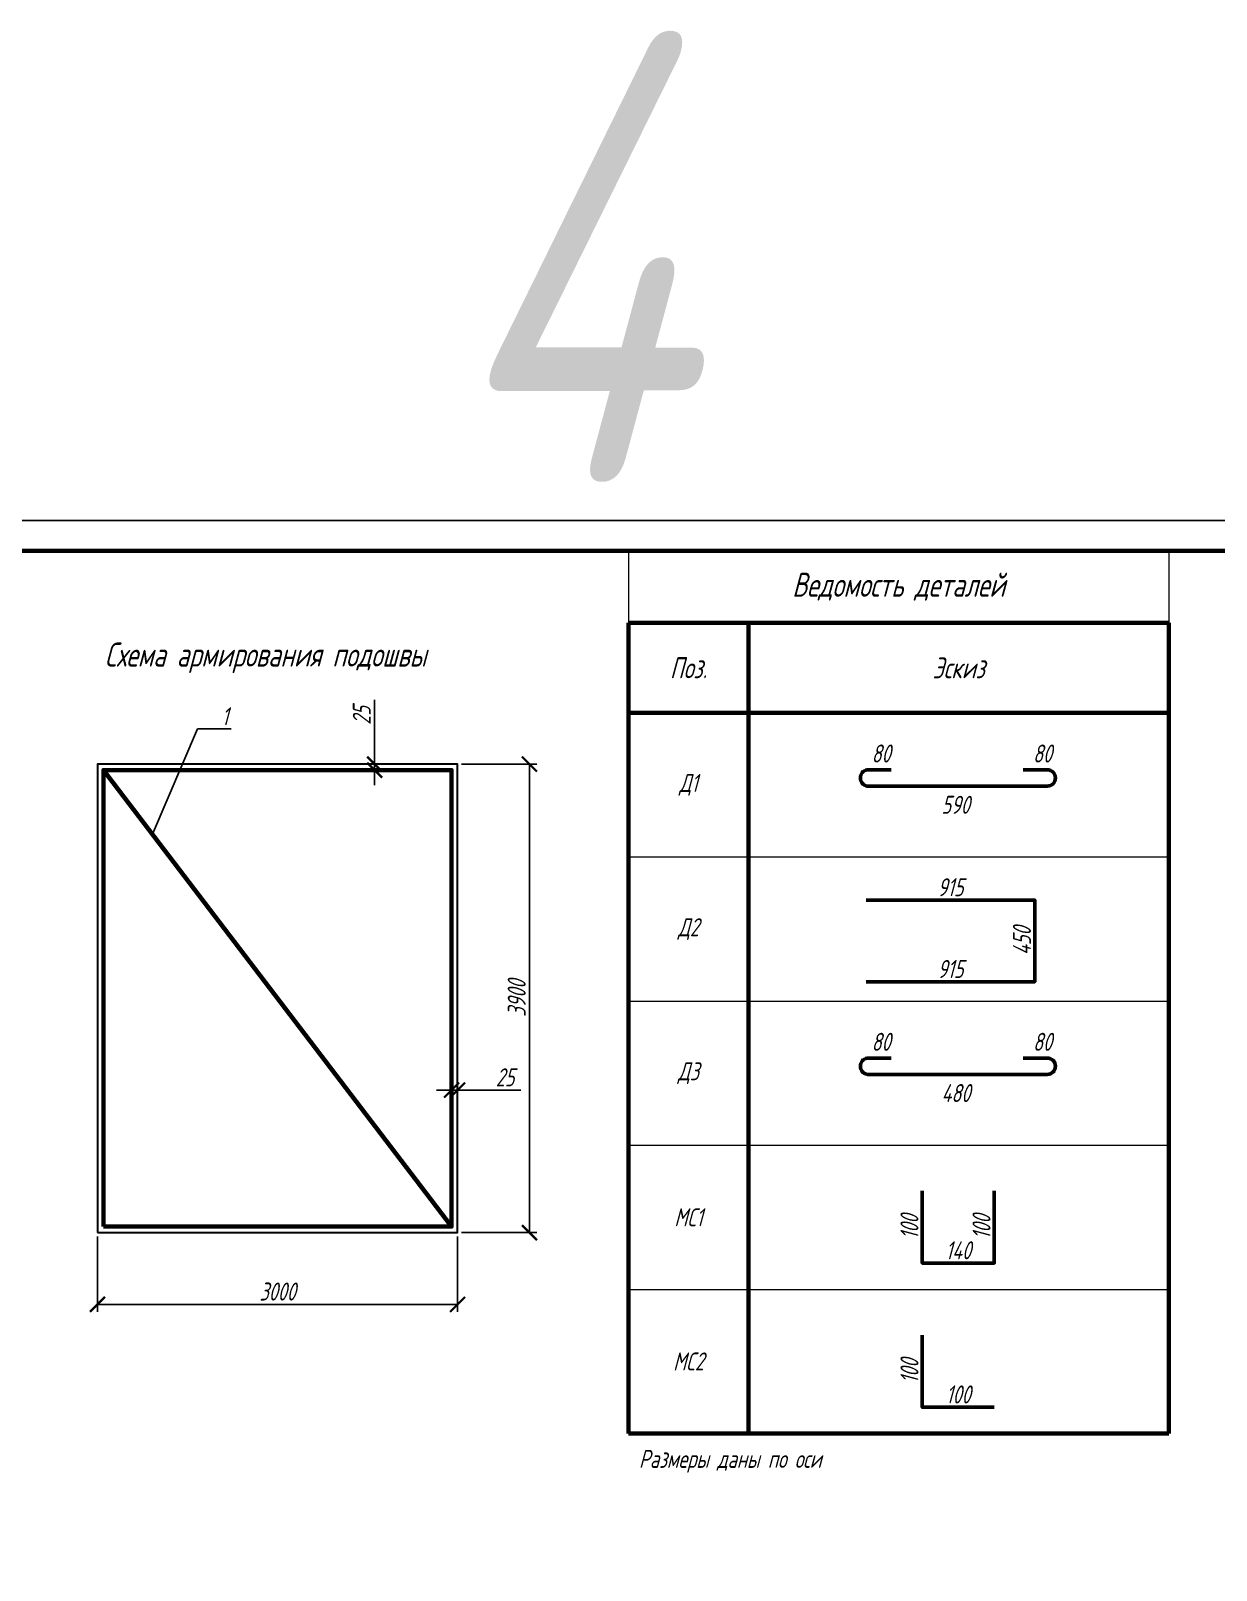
# Model space of a CAD drawing. Header units: millimetres. Extents: x 378573 to 379398, y 291798 to 292325.
# Drawn here: x 378770.1 to 378967.6, y 292043.4 to 292299.7 of the extents above; entities that cross this region are included whole.
import ezdxf
from ezdxf import colors
from ezdxf.entities.mleader import LeaderData, LeaderLine
from ezdxf.math import Vec2, Vec3

# ---------------------------------------------------------------- set-up
doc = ezdxf.new("R2010")
doc.units = ezdxf.units.MM
doc.layers.add('Обозначения', color=102, linetype='Continuous', lineweight=25)
doc.layers.add('Основная', color=134, linetype='Continuous', lineweight=60)
doc.styles.add('!Жартун', font='simplex.shx', dxfattribs={"width": 0.7, "oblique": 15, "height": 3})
doc.styles.add('3.0', font='simplex.shx', dxfattribs={"width": 0.7, "oblique": 15, "height": 3})
doc.dimstyles.new('!Жартун_размер', dxfattribs={"dimtxt": 3, "dimasz": 2.5, "dimexe": 1.25, "dimexo": 0.625, "dimtad": 1, "dimdec": 0, "dimtxsty": '!Жартун', "dimblk": 'ARCHTICK', "dimcen": 2.5, "dimaunit": 1, "dimadec": 0, "dimazin": 0, "dimtfac": 1, "dimtdec": 0, "dimtix": 1, "dimtmove": 1, "dimatfit": 2, "dimldrblk": 'NONE', "dimfxl": 1, "dimtfill": 1, "dimlwd": 25, "dimarcsym": 0})

# ---------------------------------------------------------------- blocks, each defined once
blk = doc.blocks.new('_ArchTick')
at = {"color": 0, "linetype": 'ByBlock', "const_width": 0.15}
blk.add_lwpolyline([(-0.5, -0.5), (0.5, 0.5)], dxfattribs=at)
blk = doc.blocks.new('*D1261')
at = {"layer": 'Defpoints', "color": 0, "transparency": 16777216}
for p in [(378781.22, 292099.58), (378841.22, 292099.58), (378841.22, 292087.63)]:
    blk.add_point(p, dxfattribs=at)
at = {"layer": 'Обозначения', "color": 0, "lineweight": -2, "transparency": 16777216}
for p, q in [((378781.22, 292098.95), (378781.22, 292086.38)), ((378841.22, 292098.95), (378841.22, 292086.38))]:
    blk.add_line(p, q, dxfattribs=at)
at = {"layer": 'Обозначения', "color": 0, "linetype": 'Continuous', "lineweight": 25, "transparency": 16777216}
blk.add_line((378781.22, 292087.63), (378841.22, 292087.63), dxfattribs=at)
at = {"layer": 'Обозначения', "color": 0, "lineweight": 25, "transparency": 16777216, "xscale": 2.5, "yscale": 2.5, "zscale": 2.5, "rotation": 180}
blk.add_blockref('_ArchTick', (378781.22, 292087.63), dxfattribs=at)
at = {"layer": 'Обозначения', "color": 0, "lineweight": 25, "transparency": 16777216, "xscale": 2.5, "yscale": 2.5, "zscale": 2.5}
blk.add_blockref('_ArchTick', (378841.22, 292087.63), dxfattribs=at)
at = {"layer": 'Обозначения', "color": 0, "transparency": 16777216, "insert": (378811.22, 292089.76), "char_height": 3, "attachment_point": 5, "style": '!Жартун', "bg_fill": 3, "box_fill_scale": 1.1, "bg_fill_color": 256, "bg_fill_true_color": 13158600, "bg_fill_transparency": 0}
blk.add_mtext('3000', dxfattribs=at)
blk = doc.blocks.new('_None')
blk = doc.blocks.new('*D1262')
at = {"layer": 'Defpoints', "color": 0, "transparency": 16777216}
for p in [(378841.22, 292177.58), (378853.19, 292177.58), (378841.22, 292099.58)]:
    blk.add_point(p, dxfattribs=at)
at = {"layer": 'Обозначения', "color": 0, "lineweight": -2, "transparency": 16777216}
for p, q in [((378841.85, 292177.58), (378854.44, 292177.58)), ((378841.85, 292099.58), (378854.44, 292099.58))]:
    blk.add_line(p, q, dxfattribs=at)
at = {"layer": 'Обозначения', "color": 0, "linetype": 'Continuous', "lineweight": 25, "transparency": 16777216}
blk.add_line((378853.19, 292099.58), (378853.19, 292177.58), dxfattribs=at)
at = {"layer": 'Обозначения', "color": 0, "lineweight": 25, "transparency": 16777216, "xscale": 2.5, "yscale": 2.5, "zscale": 2.5}
for p, rotation in [((378853.19, 292177.58), 90), ((378853.19, 292099.58), 270)]:
    blk.add_blockref('_ArchTick', p, dxfattribs=dict(at, rotation=rotation))
at = {"layer": 'Обозначения', "color": 0, "transparency": 16777216, "insert": (378851.06, 292138.58), "char_height": 3, "attachment_point": 5, "rotation": 90, "style": '!Жартун', "bg_fill": 3, "box_fill_scale": 1.1, "bg_fill_color": 256, "bg_fill_true_color": 13158600, "bg_fill_transparency": 0}
blk.add_mtext('3900', dxfattribs=at)
blk = doc.blocks.new('*D1263')
at = {"layer": 'Defpoints', "color": 0, "transparency": 16777216}
for p in [(378841.22, 292123.31), (378840.22, 292117.81), (378841.22, 292117.81)]:
    blk.add_point(p, dxfattribs=at)
at = {"layer": 'Обозначения', "color": 0, "linetype": 'Continuous', "lineweight": 25, "transparency": 16777216}
for p, q in [((378840.22, 292123.31), (378837.72, 292123.31)), ((378840.22, 292123.31), (378841.22, 292123.31)), ((378840.22, 292123.31), (378841.22, 292123.31)), ((378841.22, 292123.31), (378843.72, 292123.31)), ((378851.74, 292123.31), (378841.22, 292123.31))]:
    blk.add_line(p, q, dxfattribs=at)
at = {"layer": 'Обозначения', "color": 0, "lineweight": -2, "transparency": 16777216}
for p, q in [((378840.22, 292118.43), (378840.22, 292124.56)), ((378841.22, 292118.43), (378841.22, 292124.56))]:
    blk.add_line(p, q, dxfattribs=at)
at = {"layer": 'Обозначения', "color": 0, "lineweight": 25, "transparency": 16777216, "xscale": 2.5, "yscale": 2.5, "zscale": 2.5}
blk.add_blockref('_ArchTick', (378840.22, 292123.31), dxfattribs=at)
at = {"layer": 'Обозначения', "color": 0, "lineweight": 25, "transparency": 16777216, "xscale": 2.5, "yscale": 2.5, "zscale": 2.5, "rotation": 180}
blk.add_blockref('_ArchTick', (378841.22, 292123.31), dxfattribs=at)
at = {"layer": 'Обозначения', "color": 0, "transparency": 16777216, "insert": (378849.11, 292125.43), "char_height": 3, "attachment_point": 5, "style": '!Жартун', "bg_fill": 3, "box_fill_scale": 1.1, "bg_fill_color": 256, "bg_fill_true_color": 13158600, "bg_fill_transparency": 0}
blk.add_mtext('25', dxfattribs=at)
blk = doc.blocks.new('*D1264')
at = {"layer": 'Defpoints', "color": 0, "transparency": 16777216}
for p in [(378822.05, 292177.58), (378822.05, 292176.58), (378827.39, 292177.58)]:
    blk.add_point(p, dxfattribs=at)
at = {"layer": 'Обозначения', "color": 0, "linetype": 'Continuous', "lineweight": 25, "transparency": 16777216}
for p, q in [((378827.39, 292188.31), (378827.39, 292177.58)), ((378827.39, 292177.58), (378827.39, 292180.08)), ((378827.39, 292176.58), (378827.39, 292177.58)), ((378827.39, 292176.58), (378827.39, 292177.58)), ((378827.39, 292176.58), (378827.39, 292174.08))]:
    blk.add_line(p, q, dxfattribs=at)
at = {"layer": 'Обозначения', "color": 0, "lineweight": -2, "transparency": 16777216}
for p, q in [((378822.67, 292177.58), (378828.64, 292177.58)), ((378822.67, 292176.58), (378828.64, 292176.58))]:
    blk.add_line(p, q, dxfattribs=at)
at = {"layer": 'Обозначения', "color": 0, "lineweight": 25, "transparency": 16777216, "xscale": 2.5, "yscale": 2.5, "zscale": 2.5}
for p, rotation in [((378827.39, 292177.58), 270), ((378827.39, 292176.58), 90)]:
    blk.add_blockref('_ArchTick', p, dxfattribs=dict(at, rotation=rotation))
at = {"layer": 'Обозначения', "color": 0, "transparency": 16777216, "insert": (378825.26, 292185.68), "char_height": 3, "attachment_point": 5, "rotation": 90, "style": '!Жартун', "bg_fill": 3, "box_fill_scale": 1.1, "bg_fill_color": 256, "bg_fill_true_color": 13158600, "bg_fill_transparency": 0}
blk.add_mtext('25', dxfattribs=at)
blk = doc.blocks.new('*U102')
at = {"layer": 'Обозначения'}
blk.add_lwpolyline([(0, 0), (594, 0), (594, 420), (0, 420)], close=True, dxfattribs=at)
at = {"layer": 'Обозначения', "lineweight": 60}
blk.add_lwpolyline([(20, 5), (589, 5), (589, 415), (20, 415)], close=True, dxfattribs=at)
blk = doc.blocks.new('*T228')
at = {"layer": 'Defpoints', "color": 8, "linetype": 'ByBlock', "lineweight": 0, "transparency": 16777216}
for p, q in [((0, 0), (90, 0)), ((0, 0), (0, -12)), ((90, 0), (90, -12))]:
    blk.add_line(p, q, dxfattribs=at)
at = {"layer": 'Обозначения', "color": 0, "linetype": 'Continuous', "lineweight": 60, "transparency": 16777216}
for p, q in [((0, -12), (90, -12)), ((0, -12), (0, -147)), ((20, -12), (20, -147)), ((90, -12), (90, -147)), ((0, -27), (90, -27)), ((0, -147), (90, -147))]:
    blk.add_line(p, q, dxfattribs=at)
at = {"layer": 'Обозначения', "color": 0, "linetype": 'Continuous', "lineweight": 15, "transparency": 16777216}
for p, q in [((0, -51), (90, -51)), ((0, -75), (90, -75)), ((0, -99), (90, -99)), ((0, -123), (90, -123))]:
    blk.add_line(p, q, dxfattribs=at)
at = {"layer": 'Обозначения', "color": 0, "transparency": 16777216, "attachment_point": 5, "style": '!Жартун'}
for s, insert, char_height, width in [('Ведомость деталей ', (45, -6), 4, 87), ('Поз.', (10, -19.5), 3.5, 17), ('Эскиз', (55, -19.5), 3.5, 67), ('Д1', (10, -39), 3, 17), ('Д2', (10, -63), 3, 17), ('Д3', (10, -87), 3, 17), ('МС1', (10, -111), 3, 17), ('МС2', (10, -135), 3, 17)]:
    blk.add_mtext(s, dxfattribs=dict(at, insert=insert, char_height=char_height, width=width))
blk = doc.blocks.new('*D1243')
at = {"layer": 'Defpoints', "color": 0, "transparency": 16777216}
for p in [(378918.6, 292106.51), (378918.6, 292094.51), (378918.6, 292094.51)]:
    blk.add_point(p, dxfattribs=at)
at = {"layer": 'Обозначения', "color": 0, "transparency": 16777216, "insert": (378916.48, 292100.51), "char_height": 3, "attachment_point": 5, "rotation": 90, "style": '!Жартун', "bg_fill": 3, "box_fill_scale": 1.1, "bg_fill_color": 256, "bg_fill_true_color": 13158600, "bg_fill_transparency": 0}
blk.add_mtext('100', dxfattribs=at)
blk = doc.blocks.new('*D1244')
at = {"layer": 'Defpoints', "color": 0, "transparency": 16777216}
for p in [(378918.6, 292094.51), (378918.6, 292094.51), (378930.6, 292094.51)]:
    blk.add_point(p, dxfattribs=at)
at = {"layer": 'Обозначения', "color": 0, "transparency": 16777216, "insert": (378924.6, 292096.63), "char_height": 3, "attachment_point": 5, "style": '!Жартун', "bg_fill": 3, "box_fill_scale": 1.1, "bg_fill_color": 256, "bg_fill_true_color": 13158600, "bg_fill_transparency": 0}
blk.add_mtext('140', dxfattribs=at)
blk = doc.blocks.new('*D1245')
at = {"layer": 'Defpoints', "color": 0, "transparency": 16777216}
for p in [(378930.6, 292106.51), (378930.6, 292106.51), (378930.6, 292094.51)]:
    blk.add_point(p, dxfattribs=at)
at = {"layer": 'Обозначения', "color": 0, "transparency": 16777216, "insert": (378928.48, 292100.51), "char_height": 3, "attachment_point": 5, "rotation": 90, "style": '!Жартун', "bg_fill": 3, "box_fill_scale": 1.1, "bg_fill_color": 256, "bg_fill_true_color": 13158600, "bg_fill_transparency": 0}
blk.add_mtext('100', dxfattribs=at)
blk = doc.blocks.new('*D1246')
at = {"layer": 'Defpoints', "color": 0, "transparency": 16777216}
for p in [(378918.6, 292082.51), (378918.6, 292070.51), (378918.6, 292070.51)]:
    blk.add_point(p, dxfattribs=at)
at = {"layer": 'Обозначения', "color": 0, "transparency": 16777216, "insert": (378916.48, 292076.51), "char_height": 3, "attachment_point": 5, "rotation": 90, "style": '!Жартун', "bg_fill": 3, "box_fill_scale": 1.1, "bg_fill_color": 256, "bg_fill_true_color": 13158600, "bg_fill_transparency": 0}
blk.add_mtext('100', dxfattribs=at)
blk = doc.blocks.new('*D1247')
at = {"layer": 'Defpoints', "color": 0, "transparency": 16777216}
for p in [(378918.6, 292070.51), (378918.6, 292070.51), (378930.6, 292070.51)]:
    blk.add_point(p, dxfattribs=at)
at = {"layer": 'Обозначения', "color": 0, "transparency": 16777216, "insert": (378924.6, 292072.63), "char_height": 3, "attachment_point": 5, "style": '!Жартун', "bg_fill": 3, "box_fill_scale": 1.1, "bg_fill_color": 256, "bg_fill_true_color": 13158600, "bg_fill_transparency": 0}
blk.add_mtext('100', dxfattribs=at)
blk = doc.blocks.new('*D1248')
at = {"layer": 'Defpoints', "color": 0, "transparency": 16777216}
for p in [(378909.28, 292154.95), (378937.35, 292154.95), (378937.35, 292154.95)]:
    blk.add_point(p, dxfattribs=at)
at = {"layer": 'Обозначения', "color": 0, "transparency": 16777216, "insert": (378923.31, 292157.08), "char_height": 3, "attachment_point": 5, "style": '!Жартун', "bg_fill": 3, "box_fill_scale": 1.1, "bg_fill_color": 256, "bg_fill_true_color": 13158600, "bg_fill_transparency": 0}
blk.add_mtext('915', dxfattribs=at)
blk = doc.blocks.new('*D1249')
at = {"layer": 'Defpoints', "color": 0, "transparency": 16777216}
for p in [(378909.28, 292141.35), (378909.28, 292141.35), (378937.35, 292141.35)]:
    blk.add_point(p, dxfattribs=at)
at = {"layer": 'Обозначения', "color": 0, "transparency": 16777216, "insert": (378923.31, 292143.47), "char_height": 3, "attachment_point": 5, "style": '!Жартун', "bg_fill": 3, "box_fill_scale": 1.1, "bg_fill_color": 256, "bg_fill_true_color": 13158600, "bg_fill_transparency": 0}
blk.add_mtext('915', dxfattribs=at)
blk = doc.blocks.new('*D1250')
at = {"layer": 'Defpoints', "color": 0, "transparency": 16777216}
for p in [(378937.35, 292154.95), (378937.35, 292154.95), (378937.35, 292141.35)]:
    blk.add_point(p, dxfattribs=at)
at = {"layer": 'Обозначения', "color": 0, "transparency": 16777216, "insert": (378935.22, 292148.15), "char_height": 3, "attachment_point": 5, "rotation": 90, "style": '!Жартун', "bg_fill": 3, "box_fill_scale": 1.1, "bg_fill_color": 256, "bg_fill_true_color": 13158600, "bg_fill_transparency": 0}
blk.add_mtext('450', dxfattribs=at)

msp = doc.modelspace()

# ---------------------------------------------------------------- linework, layer by layer
at = {"lineweight": 50}
for points in [[(378935.44, 292176.639), (378939.44, 292176.639, -0.9994687), (378939.44, 292173.921), (378909.44, 292173.921, -0.8369569), (378909.44, 292176.639), (378913.44, 292176.639)], [(378935.44, 292128.639), (378939.44, 292128.639, -0.9994687), (378939.44, 292125.921), (378909.44, 292125.921, -0.8369569), (378909.44, 292128.639), (378913.44, 292128.639)]]:
    msp.add_lwpolyline(points, format="xyb", dxfattribs=at)
for points in [[(378909.278, 292154.955), (378937.35, 292154.955), (378937.35, 292141.347), (378937.35, 292141.347), (378909.278, 292141.347)], [(378918.601, 292106.509), (378918.601, 292094.509), (378930.601, 292094.509), (378930.601, 292106.509)], [(378918.601, 292082.509), (378918.601, 292070.509), (378930.601, 292070.509)]]:
    msp.add_lwpolyline(points, dxfattribs=at)
at = {"layer": 'Основная', "color": 154, "lineweight": 30}
msp.add_lwpolyline([(378781.223, 292099.579), (378841.223, 292099.579), (378841.223, 292177.579), (378781.223, 292177.579), (378781.223, 292099.579)], dxfattribs=at)
at = {"layer": 'Основная', "color": 154}
msp.add_lwpolyline([(378782.223, 292100.579), (378840.223, 292100.579), (378840.223, 292176.579), (378782.223, 292176.579)], close=True, dxfattribs=at)
msp.add_lwpolyline([(378782.223, 292176.579), (378840.223, 292100.579)], dxfattribs=at)

# ---------------------------------------------------------------- block references
msp.add_blockref('*T228', (378869.668, 292213.121))

# ---------------------------------------------------------------- texts
at = {"style": '3.0', "oblique": 15, "width": 0.7}
for s, p in [('80', (378910.164, 292177.845)), ('80', (378937.05, 292177.845)), ('590', (378921.798, 292169.308)), ('80', (378910.164, 292129.845)), ('80', (378937.05, 292129.845)), ('480', (378921.798, 292121.308))]:
    msp.add_text(s, height=3, dxfattribs=at).set_placement(p)
at = {"layer": 'Обозначения', "color": 51, "true_color": 0xf8f6b0, "insert": (378837.836, 292299.435), "char_height": 75, "attachment_point": 1, "style": '!Жартун'}
msp.add_mtext_dynamic_manual_height_columns('4', width=81.75887, gutter_width=15, heights=[0], dxfattribs=at)
at = {"layer": 'Обозначения', "attachment_point": 1, "style": '!Жартун'}
for s, width, gutter_width, insert, char_height in [('\\pi2.55662;Схема армирования подошвы', 69.03924, 0.3, (378779.873, 292197.819), 4), ('Размеры даны по оси', 67.12691, 15, (378871.423, 292063.398), 3)]:
    msp.add_mtext_dynamic_manual_height_columns(s, width=width, gutter_width=gutter_width, heights=[0], dxfattribs=dict(at, insert=insert, char_height=char_height))

# ---------------------------------------------------------------- leaders
at = {"layer": 'Обозначения'}
ml = msp.add_multileader_mtext('Standard', dxfattribs=at)
ml.set_content('1', color=256, style='!Жартун')
ml.set_leader_properties()
ml.set_arrow_properties(name='NONE')
ml.build(insert=Vec2(0, 0))
ml.multileader.update_dxf_attribs({"text_left_attachment_type": 6, "text_right_attachment_type": 6, "dogleg_length": 2, "arrow_head_size": 2.5, "scale": 50})
ctx = ml.context
ctx.base_point, ctx.scale, ctx.char_height, ctx.arrow_head_size, ctx.plane_origin = Vec3(378799.916, 292183.444), 50, 3, 2.5, Vec3(378790.373, 292165.899)
ctx.left_attachment, ctx.right_attachment = 6, 6
notes = []
notes.append((ctx, [(0, (1, 1, 0), (378797.916, 292183.444), (1, 0), 2, [(0, [(378790.373, 292165.899)], 0, [])])]))
ctx.mtext.insert, ctx.mtext.flow_direction = Vec3(378801.916, 292187.044), 5
for ctx, leaders in notes:
    for number, flags, end, landing, length, lines in leaders:
        leader = LeaderData()
        leader.index, (leader.has_last_leader_line, leader.has_dogleg_vector, leader.attachment_direction) = number, flags
        leader.last_leader_point, leader.dogleg_vector, leader.dogleg_length = Vec3(end), Vec3(landing), length
        for number, points, colour, breaks in lines:
            line = LeaderLine()
            line.index, line.vertices, line.color, line.breaks = number, Vec3.list(points), colors.encode_raw_color(colour), breaks
            leader.lines.append(line)
        ctx.leaders.append(leader)

# ---------------------------------------------------------------- next in the draw order: dimensions: what is measured, and where the dimension line sits
dim = msp.add_linear_dim(base=(378827.389, 292177.579), p1=(378822.046, 292176.579), p2=(378822.046, 292177.579), angle=90, text='25', dimstyle='!Жартун_размер', override={"dimscale": 1, "dimtxt": 3, "dimlfac": 50, "dimtix": 1, "dimtofl": 1, "dimtmove": 1, "dimatfit": 2}, dxfattribs=at)
dim.commit()
dim.dimension.update_dxf_attribs({"geometry": '*D1264', "text_midpoint": (378825.264, 292185.685), "dimtype": 160})
dim = msp.add_linear_dim(base=(378841.223, 292087.634), p1=(378781.223, 292099.579), p2=(378841.223, 292099.579), dimstyle='!Жартун_размер', override={"dimscale": 1, "dimtxt": 3, "dimlfac": 50, "dimtix": 1, "dimtofl": 1, "dimtmove": 1, "dimatfit": 2}, dxfattribs=at)
dim.commit()
dim.dimension.update_dxf_attribs({"geometry": '*D1261', "text_midpoint": (378811.223, 292089.759)})

# ---------------------------------------------------------------- next in the draw order: dimensions: what is measured, and where the dimension line sits
dim = msp.add_linear_dim(base=(378853.187, 292177.579), p1=(378841.223, 292099.579), p2=(378841.223, 292177.579), angle=90, dimstyle='!Жартун_размер', override={"dimscale": 1, "dimtxt": 3, "dimlfac": 50, "dimtix": 1, "dimtofl": 1, "dimtmove": 1, "dimatfit": 2}, dxfattribs=at)
dim.commit()
dim.dimension.update_dxf_attribs({"geometry": '*D1262', "text_midpoint": (378851.062, 292138.579)})

# ---------------------------------------------------------------- next in the draw order: dimensions: what is measured, and where the dimension line sits
dim = msp.add_linear_dim(base=(378841.223, 292123.308), p1=(378840.223, 292117.806), p2=(378841.223, 292117.806), text='25', dimstyle='!Жартун_размер', override={"dimscale": 1, "dimtxt": 3, "dimlfac": 50, "dimtix": 1, "dimtofl": 1, "dimtmove": 1, "dimatfit": 2}, dxfattribs=at)
dim.commit()
dim.dimension.update_dxf_attribs({"geometry": '*D1263', "text_midpoint": (378849.109, 292125.433), "dimtype": 160})

# ---------------------------------------------------------------- next in the draw order: block references
at = {"layer": 'Основная'}
msp.add_blockref('*U102', (378572.668, 291798.121), dxfattribs=at)

# ---------------------------------------------------------------- next in the draw order: dimensions: what is measured, and where the dimension line sits
at = {"layer": 'Обозначения'}
for base, p1, p2, picture, middle in [((378937.35, 292154.955), (378909.278, 292154.955), (378937.35, 292154.955), '*D1248', (378923.314, 292157.08)), ((378909.278, 292141.347), (378937.35, 292141.347), (378909.278, 292141.347), '*D1249', (378923.314, 292143.472))]:
    dim = msp.add_linear_dim(base=base, p1=p1, p2=p2, text='915', dimstyle='!Жартун_размер', override={"dimscale": 1, "dimtxt": 3, "dimse1": 1, "dimse2": 1, "dimsd1": 1, "dimsd2": 1, "dimtix": 1, "dimtofl": 1, "dimtmove": 1, "dimatfit": 2}, dxfattribs=at)
    dim.commit()
    dim.dimension.update_dxf_attribs({"geometry": picture, "text_midpoint": middle})
for base, p1, p2, picture, middle in [((378918.601, 292094.509), (378918.601, 292106.509), (378918.601, 292094.509), '*D1243', (378916.476, 292100.509)), ((378918.601, 292070.509), (378918.601, 292082.509), (378918.601, 292070.509), '*D1246', (378916.476, 292076.509))]:
    dim = msp.add_linear_dim(base=base, p1=p1, p2=p2, angle=90, text='100', dimstyle='!Жартун_размер', override={"dimscale": 1, "dimtxt": 3, "dimse1": 1, "dimse2": 1, "dimsd1": 1, "dimsd2": 1, "dimtix": 1, "dimtofl": 1, "dimtmove": 1, "dimatfit": 2}, dxfattribs=at)
    dim.commit()
    dim.dimension.update_dxf_attribs({"geometry": picture, "text_midpoint": middle})

# ---------------------------------------------------------------- next in the draw order: dimensions: what is measured, and where the dimension line sits
dim = msp.add_linear_dim(base=(378937.35, 292154.955), p1=(378937.35, 292141.347), p2=(378937.35, 292154.955), angle=90, text='450', dimstyle='!Жартун_размер', override={"dimscale": 1, "dimtxt": 3, "dimse1": 1, "dimse2": 1, "dimsd1": 1, "dimsd2": 1, "dimtix": 1, "dimtofl": 1, "dimtmove": 1, "dimatfit": 2}, dxfattribs=at)
dim.commit()
dim.dimension.update_dxf_attribs({"geometry": '*D1250', "text_midpoint": (378935.225, 292148.151)})
for base, p1, p2, text, picture, middle in [((378918.601, 292094.509), (378930.601, 292094.509), (378918.601, 292094.509), '140', '*D1244', (378924.601, 292096.634)), ((378918.601, 292070.509), (378930.601, 292070.509), (378918.601, 292070.509), '100', '*D1247', (378924.601, 292072.634))]:
    dim = msp.add_linear_dim(base=base, p1=p1, p2=p2, text=text, dimstyle='!Жартун_размер', override={"dimscale": 1, "dimtxt": 3, "dimse1": 1, "dimse2": 1, "dimsd1": 1, "dimsd2": 1, "dimtix": 1, "dimtofl": 1, "dimtmove": 1, "dimatfit": 2}, dxfattribs=at)
    dim.commit()
    dim.dimension.update_dxf_attribs({"geometry": picture, "text_midpoint": middle})

# ---------------------------------------------------------------- next in the draw order: dimensions: what is measured, and where the dimension line sits
dim = msp.add_linear_dim(base=(378930.601, 292106.509), p1=(378930.601, 292094.509), p2=(378930.601, 292106.509), angle=90, text='100', dimstyle='!Жартун_размер', override={"dimscale": 1, "dimtxt": 3, "dimse1": 1, "dimse2": 1, "dimsd1": 1, "dimsd2": 1, "dimtix": 1, "dimtofl": 1, "dimtmove": 1, "dimatfit": 2}, dxfattribs=at)
dim.commit()
dim.dimension.update_dxf_attribs({"geometry": '*D1245', "text_midpoint": (378928.476, 292100.509)})

doc.saveas('drawing.dxf')
